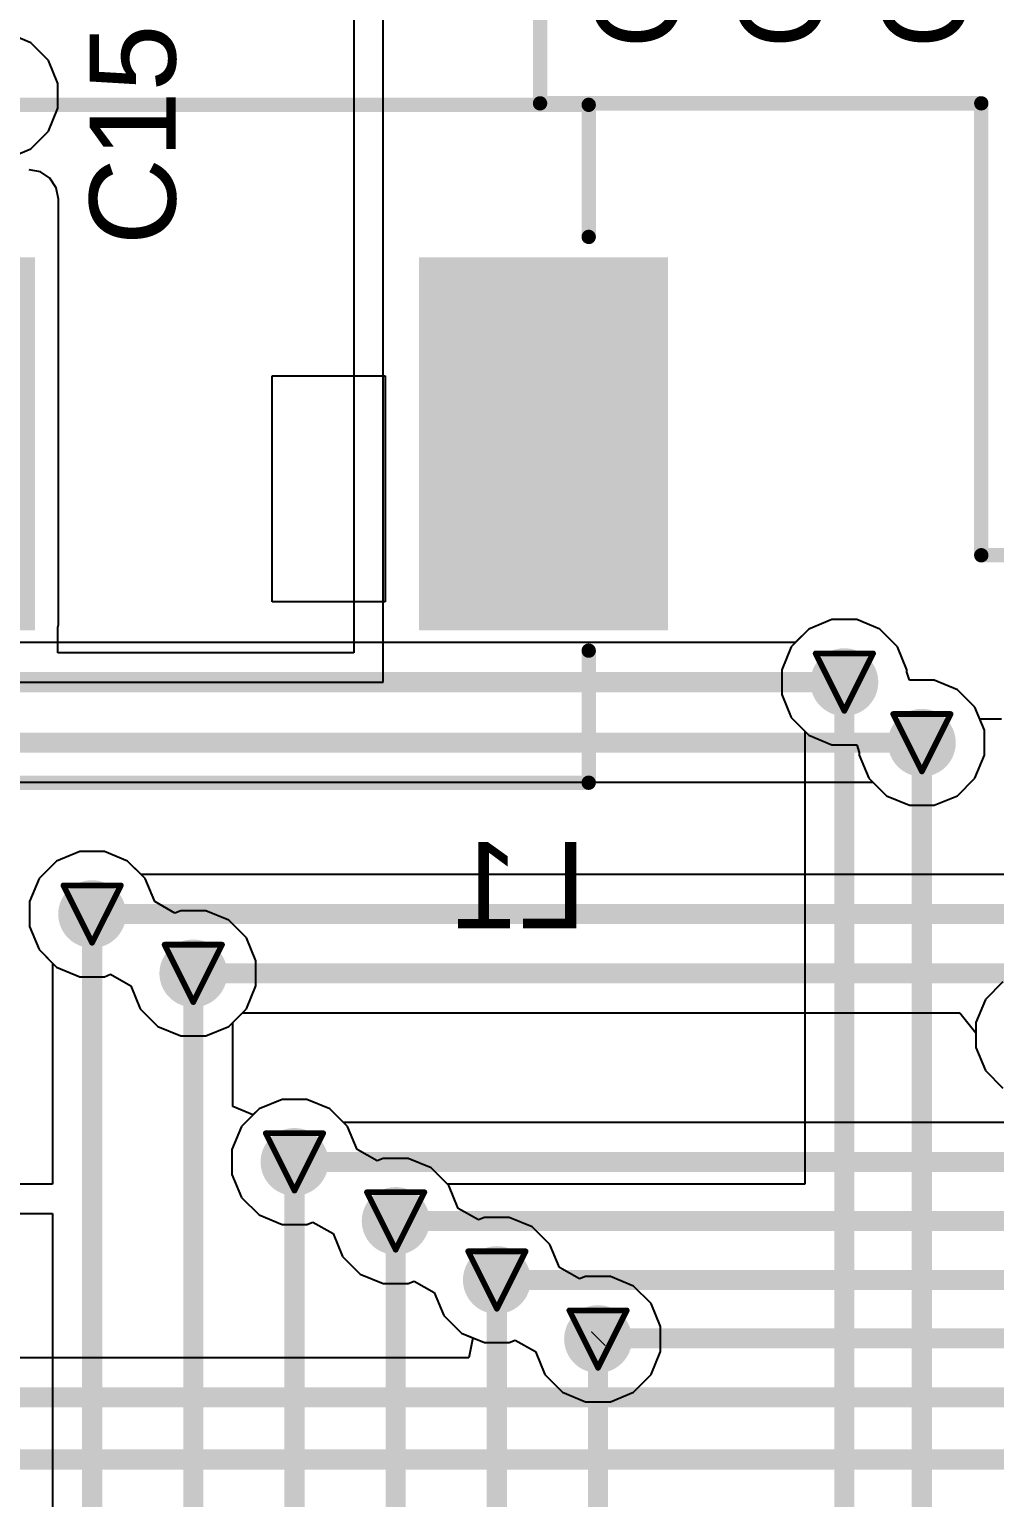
# Model space of a CAD drawing. Header units: inches. Extents: x 0 to 5359, y 0 to 5098.
# Drawn here: x 13.34 to 21.88, y 69.36 to 82.36 of the extents above; entities that cross this region are included whole.
import ezdxf

# ---------------------------------------------------------------- set-up
doc = ezdxf.new("R2010")
doc.units = ezdxf.units.IN
for name, color, linetype in [('Bottom Layer', 5, 'Continuous'), ('Bottom Overlay', 54, 'Continuous'), ('Bottom Paste', 16, 'Continuous'), ('Bottom Solder', 6, 'Continuous'), ('Drill Drawing', 1, 'Continuous'), ('Layer 1', 16, 'Continuous'), ('Layer 2', 76, 'Continuous'), ('Top Layer', 1, 'Continuous'), ('Top Overlay', 2, 'Continuous'), ('Via Holes', 16, 'Continuous')]:
    doc.layers.add(name, color=color, linetype=linetype)
doc.styles.add('Arial', font='', dxfattribs={"height": 0.2})
doc.styles.get('Arial').set_extended_font_data('Arial')

# ---------------------------------------------------------------- blocks, each defined once
blk = doc.blocks.new('ETQP3M6R8KVN_B_223')
at = {"layer": 'Bottom Layer'}
for points in [[(-3.8497891, 1.5999968), (-1.7497933, 1.5999968), (-1.7497933, -1.5999968), (-3.8497891, -1.5999968)], [(1.7497933, 1.5999968), (3.8497891, 1.5999968), (3.8497891, -1.5999968), (1.7497933, -1.5999968)]]:
    blk.add_hatch(color=5, dxfattribs=at).paths.add_polyline_path(points)
at = {"layer": 'Bottom Paste'}
for points in [[(-3.8497891, 1.5999968), (-1.7497933, 1.5999968), (-1.7497933, -1.5999968), (-3.8497891, -1.5999968)], [(1.7497933, 1.5999968), (3.8497891, 1.5999968), (3.8497891, -1.5999968), (1.7497933, -1.5999968)]]:
    blk.add_hatch(color=16, dxfattribs=at).paths.add_polyline_path(points)
at = {"layer": 'Bottom Solder'}
for points in [[(-3.900589099999999, 1.6507968), (-1.6989933, 1.6507968), (-1.6989933, -1.6507968), (-3.900589099999999, -1.6507968)], [(1.6989933, 1.6507968), (3.900589099999999, 1.6507968), (3.900589099999999, -1.6507968), (1.6989933, -1.6507968)]]:
    blk.add_hatch(color=6, dxfattribs=at).paths.add_polyline_path(points)
at = {"layer": 'Bottom Overlay'}
for p, q in [((0.3999966599999999, -1.3999972), (0.3999966599999999, 0.5999987999999999)), ((0.3999966599999999, 0.5999987999999999), (1.3999972, 0.5999987999999999)), ((1.3999972, 0.5999987999999999), (1.3999972, -1.3999972)), ((1.3999972, -1.3999972), (0.3999966599999999, -1.3999972))]:
    blk.add_line(p, q, dxfattribs=at)
for points in [[(-3.1999936, 2.999994, 0.127, 0.127, 0), (3.19999614, 2.999994, 0.127, 0.127, 0)], [(-3.1999936, 1.8311368, 0.127, 0.127, 0), (-3.1999936, 2.999994, 0.127, 0.127, 0)], [(3.1999936, 1.8311368, 0.127, 0.127, 0), (3.19999614, 2.999994, 0.127, 0.127, 0)], [(-3.1999936, -2.999994, 0.127, 0.127, 0), (-3.19999106, -1.83113426, 0.127, 0.127, 0)], [(-3.19999106, -1.89999366, 0.127, 0.127, 0), (-3.19999106, -1.83113426, 0.127, 0.127, 0)], [(3.1999936, -2.999994, 0.127, 0.127, 0), (3.1999936, -1.8311368, 0.127, 0.127, 0)], [(-3.1999936, -2.999994, 0.127, 0.127, 0), (3.1999936, -2.999994, 0.127, 0.127, 0)]]:
    blk.add_lwpolyline(points, format="xyseb", dxfattribs=at)
for points in [[(-3.2317436, 2.999994, 0.0635, 0.0635, 1), (-3.1682436, 2.999994, 0.0635, 0.0635, 1)], [(-3.2317436, 2.999994, 0.0635, 0.0635, 1), (-3.1682436, 2.999994, 0.0635, 0.0635, 1)], [(3.16824614, 2.999994, 0.0635, 0.0635, 1), (3.231746139999999, 2.999994, 0.0635, 0.0635, 1)], [(3.16824614, 2.999994, 0.0635, 0.0635, 1), (3.231746139999999, 2.999994, 0.0635, 0.0635, 1)], [(-3.2317436, 1.8311368, 0.0635, 0.0635, 1), (-3.1682436, 1.8311368, 0.0635, 0.0635, 1)], [(3.1682436, 1.8311368, 0.0635, 0.0635, 1), (3.2317436, 1.8311368, 0.0635, 0.0635, 1)], [(-3.23174106, -1.83113426, 0.0635, 0.0635, 1), (-3.16824106, -1.83113426, 0.0635, 0.0635, 1)], [(-3.23174106, -1.83113426, 0.0635, 0.0635, 1), (-3.16824106, -1.83113426, 0.0635, 0.0635, 1)], [(3.1682436, -1.8311368, 0.0635, 0.0635, 1), (3.2317436, -1.8311368, 0.0635, 0.0635, 1)], [(-3.23174106, -1.89999366, 0.0635, 0.0635, 1), (-3.16824106, -1.89999366, 0.0635, 0.0635, 1)], [(-3.2317436, -2.999994, 0.0635, 0.0635, 1), (-3.1682436, -2.999994, 0.0635, 0.0635, 1)], [(-3.2317436, -2.999994, 0.0635, 0.0635, 1), (-3.1682436, -2.999994, 0.0635, 0.0635, 1)], [(3.1682436, -2.999994, 0.0635, 0.0635, 1), (3.2317436, -2.999994, 0.0635, 0.0635, 1)], [(3.1682436, -2.999994, 0.0635, 0.0635, 1), (3.2317436, -2.999994, 0.0635, 0.0635, 1)]]:
    blk.add_lwpolyline(points, format="xyseb", close=True, dxfattribs=at)

msp = doc.modelspace()

# ---------------------------------------------------------------- hatches: boundary and pattern name
at = {"layer": 'Bottom Layer'}
h = msp.add_hatch(color=5, dxfattribs=at)
edge = h.paths.add_edge_path()
edge.add_arc((20.5486, 76.581), 0.2999994, 0, 360)
h = msp.add_hatch(color=5, dxfattribs=at)
edge = h.paths.add_edge_path()
edge.add_arc((21.2344, 76.044552), 0.2999994, 0, 360)
h = msp.add_hatch(color=5, dxfattribs=at)
edge = h.paths.add_edge_path()
edge.add_arc((13.89320056, 74.52765892000001), 0.2999994, 0, 360)
h = msp.add_hatch(color=5, dxfattribs=at)
edge = h.paths.add_edge_path()
edge.add_arc((14.7884007, 74.00303715999999), 0.2999994, 0, 360)
h = msp.add_hatch(color=5, dxfattribs=at)
edge = h.paths.add_edge_path()
edge.add_arc((15.68360084, 72.33401586), 0.2999994, 0, 360)
h = msp.add_hatch(color=5, dxfattribs=at)
edge = h.paths.add_edge_path()
edge.add_arc((16.57880098, 71.8113245), 0.2999994, 0, 360)
h = msp.add_hatch(color=5, dxfattribs=at)
edge = h.paths.add_edge_path()
edge.add_arc((17.47400112, 71.28863313999999), 0.2999994, 0, 360)
h = msp.add_hatch(color=5, dxfattribs=at)
edge = h.paths.add_edge_path()
edge.add_arc((18.36920126, 70.76594178), 0.2999994, 0, 360)
at = {"layer": 'Layer 1'}
h = msp.add_hatch(color=16, dxfattribs=at)
edge = h.paths.add_edge_path()
edge.add_arc((20.5486, 76.581), 0.2999994, 0, 360)
h = msp.add_hatch(color=16, dxfattribs=at)
edge = h.paths.add_edge_path()
edge.add_arc((21.2344, 76.044552), 0.2999994, 0, 360)
h = msp.add_hatch(color=16, dxfattribs=at)
edge = h.paths.add_edge_path()
edge.add_arc((13.89320056, 74.52765892000001), 0.2999994, 0, 360)
h = msp.add_hatch(color=16, dxfattribs=at)
edge = h.paths.add_edge_path()
edge.add_arc((14.7884007, 74.00303715999999), 0.2999994, 0, 360)
h = msp.add_hatch(color=16, dxfattribs=at)
edge = h.paths.add_edge_path()
edge.add_arc((15.68360084, 72.33401586), 0.2999994, 0, 360)
h = msp.add_hatch(color=16, dxfattribs=at)
edge = h.paths.add_edge_path()
edge.add_arc((16.57880098, 71.8113245), 0.2999994, 0, 360)
h = msp.add_hatch(color=16, dxfattribs=at)
edge = h.paths.add_edge_path()
edge.add_arc((17.47400112, 71.28863313999999), 0.2999994, 0, 360)
h = msp.add_hatch(color=16, dxfattribs=at)
edge = h.paths.add_edge_path()
edge.add_arc((18.36920126, 70.76594178), 0.2999994, 0, 360)
at = {"layer": 'Layer 2'}
h = msp.add_hatch(color=76, dxfattribs=at)
edge = h.paths.add_edge_path()
edge.add_arc((20.5486, 76.581), 0.2999994, 0, 360)
h = msp.add_hatch(color=76, dxfattribs=at)
edge = h.paths.add_edge_path()
edge.add_arc((21.2344, 76.044552), 0.2999994, 0, 360)
h = msp.add_hatch(color=76, dxfattribs=at)
edge = h.paths.add_edge_path()
edge.add_arc((13.89320056, 74.52765892000001), 0.2999994, 0, 360)
h = msp.add_hatch(color=76, dxfattribs=at)
edge = h.paths.add_edge_path()
edge.add_arc((14.7884007, 74.00303715999999), 0.2999994, 0, 360)
h = msp.add_hatch(color=76, dxfattribs=at)
edge = h.paths.add_edge_path()
edge.add_arc((15.68360084, 72.33401586), 0.2999994, 0, 360)
h = msp.add_hatch(color=76, dxfattribs=at)
edge = h.paths.add_edge_path()
edge.add_arc((16.57880098, 71.8113245), 0.2999994, 0, 360)
h = msp.add_hatch(color=76, dxfattribs=at)
edge = h.paths.add_edge_path()
edge.add_arc((17.47400112, 71.28863313999999), 0.2999994, 0, 360)
h = msp.add_hatch(color=76, dxfattribs=at)
edge = h.paths.add_edge_path()
edge.add_arc((18.36920126, 70.76594178), 0.2999994, 0, 360)
at = {"layer": 'Top Layer'}
h = msp.add_hatch(color=1, dxfattribs=at)
edge = h.paths.add_edge_path()
edge.add_arc((20.5486, 76.581), 0.2999994, 0, 360)
h = msp.add_hatch(color=1, dxfattribs=at)
edge = h.paths.add_edge_path()
edge.add_arc((21.2344, 76.044552), 0.2999994, 0, 360)
h = msp.add_hatch(color=1, dxfattribs=at)
edge = h.paths.add_edge_path()
edge.add_arc((13.89320056, 74.52765892000001), 0.2999994, 0, 360)
h = msp.add_hatch(color=1, dxfattribs=at)
edge = h.paths.add_edge_path()
edge.add_arc((14.7884007, 74.00303715999999), 0.2999994, 0, 360)
h = msp.add_hatch(color=1, dxfattribs=at)
edge = h.paths.add_edge_path()
edge.add_arc((15.68360084, 72.33401586), 0.2999994, 0, 360)
h = msp.add_hatch(color=1, dxfattribs=at)
edge = h.paths.add_edge_path()
edge.add_arc((16.57880098, 71.8113245), 0.2999994, 0, 360)
h = msp.add_hatch(color=1, dxfattribs=at)
edge = h.paths.add_edge_path()
edge.add_arc((17.47400112, 71.28863313999999), 0.2999994, 0, 360)
h = msp.add_hatch(color=1, dxfattribs=at)
edge = h.paths.add_edge_path()
edge.add_arc((18.36920126, 70.76594178), 0.2999994, 0, 360)
at = {"layer": 'Via Holes'}
h = msp.add_hatch(color=7, dxfattribs=at)
edge = h.paths.add_edge_path()
edge.add_arc((20.5486, 76.581), 0.1499997, 0, 360)
h = msp.add_hatch(color=7, dxfattribs=at)
edge = h.paths.add_edge_path()
edge.add_arc((21.2344, 76.044552), 0.1499997, 0, 360)
h = msp.add_hatch(color=7, dxfattribs=at)
edge = h.paths.add_edge_path()
edge.add_arc((13.89320056, 74.52765892000001), 0.1499997, 0, 360)
h = msp.add_hatch(color=7, dxfattribs=at)
edge = h.paths.add_edge_path()
edge.add_arc((14.7884007, 74.00303715999999), 0.1499997, 0, 360)
h = msp.add_hatch(color=7, dxfattribs=at)
edge = h.paths.add_edge_path()
edge.add_arc((15.68360084, 72.33401586), 0.1499997, 0, 360)
h = msp.add_hatch(color=7, dxfattribs=at)
edge = h.paths.add_edge_path()
edge.add_arc((16.57880098, 71.8113245), 0.1499997, 0, 360)
h = msp.add_hatch(color=7, dxfattribs=at)
edge = h.paths.add_edge_path()
edge.add_arc((17.47400112, 71.28863313999999), 0.1499997, 0, 360)
h = msp.add_hatch(color=7, dxfattribs=at)
edge = h.paths.add_edge_path()
edge.add_arc((18.36920126, 70.76594178), 0.1499997, 0, 360)

# ---------------------------------------------------------------- linework, layer by layer
at = {"layer": 'Bottom Layer'}
for p, q in [((16.20962722, 96.34266736), (16.20962722, 76.83997586)), ((16.46860308, 76.581), (16.46860308, 96.34266736)), ((13.43580498, 81.0965231), (13.33669926, 81.11623603999999)), ((13.5198231, 81.04038401999999), (13.43580498, 81.0965231)), ((13.57596218, 80.9563659), (13.5198231, 81.04038401999999)), ((13.59567512, 80.85726018), (13.57596218, 80.9563659)), ((13.59567512, 77.09066623999999), (13.59567512, 80.85726018)), ((13.59069926, 77.06564978), (13.59567512, 77.09066623999999)), ((20.4384021, 77.1349994), (20.23478554, 77.0506587)), ((20.6587979, 77.1349994), (20.4384021, 77.1349994)), ((20.86241446, 77.0506587), (20.6587979, 77.1349994)), ((13.59069926, 76.83997586), (13.59069926, 77.06564978)), ((20.23478554, 77.0506587), (20.0789413, 76.89481446)), ((21.0182587, 76.89481446), (20.86241446, 77.0506587)), ((16.20962722, 76.83997586), (13.59069926, 76.83997586)), ((20.0789413, 76.89481446), (19.9946006, 76.69119789999999)), ((21.1025994, 76.69119789999999), (21.0182587, 76.89481446)), ((19.9946006, 76.69119789999999), (19.9946006, 76.47080209999999)), ((21.1025994, 76.66777148), (21.1025994, 76.69119789999999)), ((11.05878408, 76.581), (16.46860308, 76.581)), ((21.12420464, 76.59855139999999), (21.1025994, 76.66777148)), ((21.3445979, 76.59855139999999), (21.12420464, 76.59855139999999)), ((21.54821446, 76.51421069999999), (21.3445979, 76.59855139999999)), ((19.9946006, 76.47080209999999), (20.0789413, 76.26718554)), ((21.7040587, 76.35836646), (21.54821446, 76.51421069999999)), ((21.74732252, 76.25391658), (21.7040587, 76.35836646)), ((20.0789413, 76.26718554), (20.1989817, 76.14714513999999)), ((21.93977324, 76.25391658), (21.74732252, 76.25391658)), ((20.1989817, 76.14714513999999), (20.1989817, 72.136)), ((13.5793861, 74.99731762), (13.42354186, 74.84147338)), ((13.78300266, 75.08165831999999), (13.5793861, 74.99731762)), ((14.00339846, 75.08165831999999), (13.78300266, 75.08165831999999)), ((14.20701502, 74.99731762), (14.00339846, 75.08165831999999)), ((14.36285926, 74.84147338), (14.20701502, 74.99731762)), ((13.42354186, 74.84147338), (13.33920116, 74.63785682)), ((14.44719996, 74.63785936), (14.36285926, 74.84147338)), ((13.33920116, 74.63785682), (13.33920116, 74.41746101999999)), ((14.6250025, 74.53499952), (14.44719996, 74.63785936)), ((14.6782028, 74.55703656), (14.6250025, 74.53499952)), ((14.8985986, 74.55703656), (14.6782028, 74.55703656)), ((15.10221516, 74.47269586), (14.8985986, 74.55703656)), ((15.2580594, 74.31685162), (15.10221516, 74.47269586)), ((13.33920116, 74.41746101999999), (13.42354186, 74.21384446)), ((13.42354186, 74.21384446), (13.54358226, 74.09380406)), ((15.3424001, 74.11323506), (15.2580594, 74.31685162)), ((13.54358226, 74.09380406), (13.54358226, 72.13599746)), ((15.3424001, 73.89283925999999), (15.3424001, 74.11323506)), ((15.2580594, 73.6892227), (15.3424001, 73.89283925999999)), ((15.138019, 73.5691823), (15.2580594, 73.6892227)), ((15.138019, 72.82335702), (15.138019, 73.5691823)), ((15.315819, 72.74970717999999), (15.138019, 72.82335702)), ((15.36978638, 72.80367455999999), (15.315819, 72.74970717999999)), ((15.57340294, 72.88801525999999), (15.36978638, 72.80367455999999)), ((15.79379874, 72.88801525999999), (15.57340294, 72.88801525999999)), ((15.9974153, 72.80367455999999), (15.79379874, 72.88801525999999)), ((16.15325954, 72.64783032), (15.9974153, 72.80367455999999)), ((16.23760024, 72.4442163), (16.15325954, 72.64783032)), ((16.41540278, 72.34328685999999), (16.23760024, 72.4442163)), ((16.46860308, 72.3653239), (16.41540278, 72.34328685999999)), ((16.68899888, 72.3653239), (16.46860308, 72.3653239)), ((16.89261544, 72.2809832), (16.68899888, 72.3653239)), ((17.03760118, 72.13599746), (16.89261544, 72.2809832)), ((13.54358226, 72.13599746), (8.60338132, 72.13599492)), ((20.1989817, 72.136), (17.03760118, 72.13599746)), ((8.60338132, 71.87701906), (13.54358226, 71.8770216)), ((13.54358226, 71.8770216), (13.54358226, 68.07962508))]:
    msp.add_line(p, q, dxfattribs=at)
for points in [[(20.5486, 59.26611717999999, 0.1778, 0.1778, 0), (20.5486, 76.581, 0.1778, 0.1778, 0)], [(21.2344, 60.31804801999999, 0.1778, 0.1778, 0), (21.2344, 76.044552, 0.1778, 0.1778, 0)], [(13.89320056, 62.24976374, 0.1778, 0.1778, 0), (13.89320056, 74.52766145999999, 0.1778, 0.1778, 0)], [(14.7884007, 62.24976374, 0.1778, 0.1778, 0), (14.7884007, 74.00303715999999, 0.1778, 0.1778, 0)], [(15.68360084, 62.24976374, 0.1778, 0.1778, 0), (15.68360084, 72.33401586, 0.1778, 0.1778, 0)], [(16.57880098, 62.24976374, 0.1778, 0.1778, 0), (16.57880098, 71.8113245, 0.1778, 0.1778, 0)], [(17.47400112, 62.24976374, 0.1778, 0.1778, 0), (17.47400112, 71.11999999999999, 0.1778, 0.1778, 0)], [(18.36920126, 62.24976374, 0.1778, 0.1778, 0), (18.36920126, 70.76594178, 0.1778, 0.1778, 0)]]:
    msp.add_lwpolyline(points, format="xyseb", dxfattribs=at)
for points in [[(20.50415, 76.581, 0.08889999999999999, 0.08889999999999999, 1), (20.59305, 76.581, 0.08889999999999999, 0.08889999999999999, 1)], [(21.18995, 76.044552, 0.08889999999999999, 0.08889999999999999, 1), (21.27885, 76.044552, 0.08889999999999999, 0.08889999999999999, 1)], [(13.84875056, 74.52766145999999, 0.08889999999999999, 0.08889999999999999, 1), (13.93765056, 74.52766145999999, 0.08889999999999999, 0.08889999999999999, 1)], [(14.7439507, 74.00303715999999, 0.08889999999999999, 0.08889999999999999, 1), (14.8328507, 74.00303715999999, 0.08889999999999999, 0.08889999999999999, 1)], [(15.63915084, 72.33401586, 0.08889999999999999, 0.08889999999999999, 1), (15.72805084, 72.33401586, 0.08889999999999999, 0.08889999999999999, 1)], [(16.53435098, 71.8113245, 0.08889999999999999, 0.08889999999999999, 1), (16.62325098, 71.8113245, 0.08889999999999999, 0.08889999999999999, 1)], [(17.42955112, 71.11999999999999, 0.08889999999999999, 0.08889999999999999, 1), (17.51845112, 71.11999999999999, 0.08889999999999999, 0.08889999999999999, 1)], [(18.32475126, 70.76594178, 0.08889999999999999, 0.08889999999999999, 1), (18.41365126, 70.76594178, 0.08889999999999999, 0.08889999999999999, 1)]]:
    msp.add_lwpolyline(points, format="xyseb", close=True, dxfattribs=at)
at = {"layer": 'Drill Drawing'}
for points in [[(20.2946, 76.835, 0.0508, 0.0508, 0), (20.8026, 76.835, 0.0508, 0.0508, 0)], [(20.2946, 76.835, 0.0508, 0.0508, 0), (20.5486, 76.327, 0.0508, 0.0508, 0)], [(20.5486, 76.327, 0.0508, 0.0508, 0), (20.8026, 76.835, 0.0508, 0.0508, 0)], [(20.9804, 76.298552, 0.0508, 0.0508, 0), (21.4884, 76.298552, 0.0508, 0.0508, 0)], [(20.9804, 76.298552, 0.0508, 0.0508, 0), (21.2344, 75.79055199999999, 0.0508, 0.0508, 0)], [(21.2344, 75.79055199999999, 0.0508, 0.0508, 0), (21.4884, 76.298552, 0.0508, 0.0508, 0)], [(13.63920056, 74.78165892, 0.0508, 0.0508, 0), (14.14720056, 74.78165892, 0.0508, 0.0508, 0)], [(13.63920056, 74.78165892, 0.0508, 0.0508, 0), (13.89320056, 74.27365891999999, 0.0508, 0.0508, 0)], [(13.89320056, 74.27365891999999, 0.0508, 0.0508, 0), (14.14720056, 74.78165892, 0.0508, 0.0508, 0)], [(14.5344007, 74.25703716, 0.0508, 0.0508, 0), (15.0424007, 74.25703716, 0.0508, 0.0508, 0)], [(14.5344007, 74.25703716, 0.0508, 0.0508, 0), (14.7884007, 73.74903715999999, 0.0508, 0.0508, 0)], [(14.7884007, 73.74903715999999, 0.0508, 0.0508, 0), (15.0424007, 74.25703716, 0.0508, 0.0508, 0)], [(15.42960084, 72.58801586, 0.0508, 0.0508, 0), (15.93760084, 72.58801586, 0.0508, 0.0508, 0)], [(15.42960084, 72.58801586, 0.0508, 0.0508, 0), (15.68360084, 72.08001586, 0.0508, 0.0508, 0)], [(15.68360084, 72.08001586, 0.0508, 0.0508, 0), (15.93760084, 72.58801586, 0.0508, 0.0508, 0)], [(16.32480098, 72.06532449999999, 0.0508, 0.0508, 0), (16.83280098, 72.06532449999999, 0.0508, 0.0508, 0)], [(16.32480098, 72.06532449999999, 0.0508, 0.0508, 0), (16.57880098, 71.5573245, 0.0508, 0.0508, 0)], [(16.57880098, 71.5573245, 0.0508, 0.0508, 0), (16.83280098, 72.06532449999999, 0.0508, 0.0508, 0)], [(17.22000112, 71.54263314, 0.0508, 0.0508, 0), (17.72800112, 71.54263314, 0.0508, 0.0508, 0)], [(17.22000112, 71.54263314, 0.0508, 0.0508, 0), (17.47400112, 71.03463314, 0.0508, 0.0508, 0)], [(17.47400112, 71.03463314, 0.0508, 0.0508, 0), (17.72800112, 71.54263314, 0.0508, 0.0508, 0)], [(18.11520126, 71.01994178, 0.0508, 0.0508, 0), (18.62320126, 71.01994178, 0.0508, 0.0508, 0)], [(18.11520126, 71.01994178, 0.0508, 0.0508, 0), (18.36920126, 70.51194178, 0.0508, 0.0508, 0)], [(18.36920126, 70.51194178, 0.0508, 0.0508, 0), (18.62320126, 71.01994178, 0.0508, 0.0508, 0)]]:
    msp.add_lwpolyline(points, format="xyseb", dxfattribs=at)
for points in [[(20.2819, 76.835, 0.0254, 0.0254, 1), (20.3073, 76.835, 0.0254, 0.0254, 1)], [(20.2819, 76.835, 0.0254, 0.0254, 1), (20.3073, 76.835, 0.0254, 0.0254, 1)], [(20.7899, 76.835, 0.0254, 0.0254, 1), (20.8153, 76.835, 0.0254, 0.0254, 1)], [(20.7899, 76.835, 0.0254, 0.0254, 1), (20.8153, 76.835, 0.0254, 0.0254, 1)], [(20.5359, 76.327, 0.0254, 0.0254, 1), (20.5613, 76.327, 0.0254, 0.0254, 1)], [(20.5359, 76.327, 0.0254, 0.0254, 1), (20.5613, 76.327, 0.0254, 0.0254, 1)], [(20.9677, 76.298552, 0.0254, 0.0254, 1), (20.9931, 76.298552, 0.0254, 0.0254, 1)], [(20.9677, 76.298552, 0.0254, 0.0254, 1), (20.9931, 76.298552, 0.0254, 0.0254, 1)], [(21.4757, 76.298552, 0.0254, 0.0254, 1), (21.5011, 76.298552, 0.0254, 0.0254, 1)], [(21.4757, 76.298552, 0.0254, 0.0254, 1), (21.5011, 76.298552, 0.0254, 0.0254, 1)], [(21.2217, 75.79055199999999, 0.0254, 0.0254, 1), (21.2471, 75.79055199999999, 0.0254, 0.0254, 1)], [(21.2217, 75.79055199999999, 0.0254, 0.0254, 1), (21.2471, 75.79055199999999, 0.0254, 0.0254, 1)], [(13.62650056, 74.78165892, 0.0254, 0.0254, 1), (13.65190056, 74.78165892, 0.0254, 0.0254, 1)], [(13.62650056, 74.78165892, 0.0254, 0.0254, 1), (13.65190056, 74.78165892, 0.0254, 0.0254, 1)], [(14.13450056, 74.78165892, 0.0254, 0.0254, 1), (14.15990056, 74.78165892, 0.0254, 0.0254, 1)], [(14.13450056, 74.78165892, 0.0254, 0.0254, 1), (14.15990056, 74.78165892, 0.0254, 0.0254, 1)], [(13.88050056, 74.27365891999999, 0.0254, 0.0254, 1), (13.90590056, 74.27365891999999, 0.0254, 0.0254, 1)], [(13.88050056, 74.27365891999999, 0.0254, 0.0254, 1), (13.90590056, 74.27365891999999, 0.0254, 0.0254, 1)], [(14.5217007, 74.25703716, 0.0254, 0.0254, 1), (14.5471007, 74.25703716, 0.0254, 0.0254, 1)], [(14.5217007, 74.25703716, 0.0254, 0.0254, 1), (14.5471007, 74.25703716, 0.0254, 0.0254, 1)], [(15.0297007, 74.25703716, 0.0254, 0.0254, 1), (15.0551007, 74.25703716, 0.0254, 0.0254, 1)], [(15.0297007, 74.25703716, 0.0254, 0.0254, 1), (15.0551007, 74.25703716, 0.0254, 0.0254, 1)], [(14.7757007, 73.74903715999999, 0.0254, 0.0254, 1), (14.8011007, 73.74903715999999, 0.0254, 0.0254, 1)], [(14.7757007, 73.74903715999999, 0.0254, 0.0254, 1), (14.8011007, 73.74903715999999, 0.0254, 0.0254, 1)], [(15.41690084, 72.58801586, 0.0254, 0.0254, 1), (15.44230084, 72.58801586, 0.0254, 0.0254, 1)], [(15.41690084, 72.58801586, 0.0254, 0.0254, 1), (15.44230084, 72.58801586, 0.0254, 0.0254, 1)], [(15.92490084, 72.58801586, 0.0254, 0.0254, 1), (15.95030084, 72.58801586, 0.0254, 0.0254, 1)], [(15.92490084, 72.58801586, 0.0254, 0.0254, 1), (15.95030084, 72.58801586, 0.0254, 0.0254, 1)], [(15.67090084, 72.08001586, 0.0254, 0.0254, 1), (15.69630084, 72.08001586, 0.0254, 0.0254, 1)], [(15.67090084, 72.08001586, 0.0254, 0.0254, 1), (15.69630084, 72.08001586, 0.0254, 0.0254, 1)], [(16.31210098, 72.06532449999999, 0.0254, 0.0254, 1), (16.33750098, 72.06532449999999, 0.0254, 0.0254, 1)], [(16.31210098, 72.06532449999999, 0.0254, 0.0254, 1), (16.33750098, 72.06532449999999, 0.0254, 0.0254, 1)], [(16.82010098, 72.06532449999999, 0.0254, 0.0254, 1), (16.84550098, 72.06532449999999, 0.0254, 0.0254, 1)], [(16.82010098, 72.06532449999999, 0.0254, 0.0254, 1), (16.84550098, 72.06532449999999, 0.0254, 0.0254, 1)], [(16.56610098, 71.5573245, 0.0254, 0.0254, 1), (16.59150098, 71.5573245, 0.0254, 0.0254, 1)], [(16.56610098, 71.5573245, 0.0254, 0.0254, 1), (16.59150098, 71.5573245, 0.0254, 0.0254, 1)], [(17.20730112, 71.54263314, 0.0254, 0.0254, 1), (17.23270112, 71.54263314, 0.0254, 0.0254, 1)], [(17.20730112, 71.54263314, 0.0254, 0.0254, 1), (17.23270112, 71.54263314, 0.0254, 0.0254, 1)], [(17.71530112, 71.54263314, 0.0254, 0.0254, 1), (17.74070112, 71.54263314, 0.0254, 0.0254, 1)], [(17.71530112, 71.54263314, 0.0254, 0.0254, 1), (17.74070112, 71.54263314, 0.0254, 0.0254, 1)], [(17.46130112, 71.03463314, 0.0254, 0.0254, 1), (17.48670112, 71.03463314, 0.0254, 0.0254, 1)], [(17.46130112, 71.03463314, 0.0254, 0.0254, 1), (17.48670112, 71.03463314, 0.0254, 0.0254, 1)], [(18.10250126, 71.01994178, 0.0254, 0.0254, 1), (18.12790126, 71.01994178, 0.0254, 0.0254, 1)], [(18.10250126, 71.01994178, 0.0254, 0.0254, 1), (18.12790126, 71.01994178, 0.0254, 0.0254, 1)], [(18.61050126, 71.01994178, 0.0254, 0.0254, 1), (18.63590126, 71.01994178, 0.0254, 0.0254, 1)], [(18.61050126, 71.01994178, 0.0254, 0.0254, 1), (18.63590126, 71.01994178, 0.0254, 0.0254, 1)], [(18.35650126, 70.51194178, 0.0254, 0.0254, 1), (18.38190126, 70.51194178, 0.0254, 0.0254, 1)], [(18.35650126, 70.51194178, 0.0254, 0.0254, 1), (18.38190126, 70.51194178, 0.0254, 0.0254, 1)]]:
    msp.add_lwpolyline(points, format="xyseb", close=True, dxfattribs=at)
at = {"layer": 'Layer 1'}
for p, q in [((20.4384021, 77.1349994), (20.23478554, 77.0506587)), ((20.6587979, 77.1349994), (20.4384021, 77.1349994)), ((20.86241446, 77.0506587), (20.6587979, 77.1349994)), ((20.23478554, 77.0506587), (20.0789413, 76.89481446)), ((21.0182587, 76.89481446), (20.86241446, 77.0506587)), ((20.0789413, 76.89481446), (19.9946006, 76.69119789999999)), ((21.1025994, 76.69119789999999), (21.0182587, 76.89481446)), ((19.9946006, 76.69119789999999), (19.9946006, 76.47080209999999)), ((21.1025994, 76.66777148), (21.1025994, 76.69119789999999)), ((21.12420464, 76.59855139999999), (21.1025994, 76.66777148)), ((21.3445979, 76.59855139999999), (21.12420464, 76.59855139999999)), ((21.54821446, 76.51421069999999), (21.3445979, 76.59855139999999)), ((19.9946006, 76.47080209999999), (20.0789413, 76.26718554)), ((21.7040587, 76.35836646), (21.54821446, 76.51421069999999)), ((21.7883994, 76.1547499), (21.7040587, 76.35836646)), ((20.0789413, 76.26718554), (20.23478554, 76.1113413)), ((20.23478554, 76.1113413), (20.4384021, 76.0270006)), ((21.7883994, 75.9343541), (21.7883994, 76.1547499)), ((20.4384021, 76.0270006), (20.65879536, 76.0270006)), ((20.65879536, 76.0270006), (20.6804006, 75.95778052)), ((20.6804006, 75.95778052), (20.6804006, 75.9343541)), ((20.6804006, 75.9343541), (20.7647413, 75.73073753999999)), ((21.7040587, 75.73073753999999), (21.7883994, 75.9343541)), ((20.7647413, 75.73073753999999), (20.92058554, 75.5748933)), ((21.54821446, 75.5748933), (21.7040587, 75.73073753999999)), ((20.92058554, 75.5748933), (21.1242021, 75.49055259999999)), ((21.3445979, 75.49055259999999), (21.54821446, 75.5748933)), ((21.1242021, 75.49055259999999), (21.3445979, 75.49055259999999)), ((13.5793861, 74.99731762), (13.42354186, 74.84147338)), ((13.78300266, 75.08165831999999), (13.5793861, 74.99731762)), ((14.00339846, 75.08165831999999), (13.78300266, 75.08165831999999)), ((14.20701502, 74.99731762), (14.00339846, 75.08165831999999)), ((14.36285926, 74.84147338), (14.20701502, 74.99731762)), ((13.42354186, 74.84147338), (13.33920116, 74.63785682)), ((14.44719996, 74.63785936), (14.36285926, 74.84147338)), ((13.33920116, 74.63785682), (13.33920116, 74.41746101999999)), ((14.6250025, 74.53499952), (14.44719996, 74.63785936)), ((14.6782028, 74.55703656), (14.6250025, 74.53499952)), ((14.8985986, 74.55703656), (14.6782028, 74.55703656)), ((15.10221516, 74.47269586), (14.8985986, 74.55703656)), ((15.2580594, 74.31685162), (15.10221516, 74.47269586)), ((13.33920116, 74.41746101999999), (13.42354186, 74.21384446)), ((13.42354186, 74.21384446), (13.5793861, 74.05800022)), ((15.3424001, 74.11323506), (15.2580594, 74.31685162)), ((15.3424001, 73.89283925999999), (15.3424001, 74.11323506)), ((13.5793861, 74.05800022), (13.78300266, 73.97365952)), ((13.78300266, 73.97365952), (14.00339846, 73.97365952)), ((14.00339846, 73.97365952), (14.05659876, 73.99569656)), ((14.05659876, 73.99569656), (14.2344013, 73.89283671999999)), ((14.2344013, 73.89283671999999), (14.318742, 73.6892227)), ((15.2580594, 73.6892227), (15.3424001, 73.89283925999999)), ((21.9518865, 73.92690065999999), (21.79604226, 73.77105642)), ((14.318742, 73.6892227), (14.47458624, 73.53337846)), ((15.10221516, 73.53337846), (15.2580594, 73.6892227)), ((21.79604226, 73.77105642), (21.71170156, 73.56743986)), ((21.71170156, 73.56743986), (21.71170156, 73.34704406)), ((14.47458624, 73.53337846), (14.6782028, 73.44903776)), ((14.6782028, 73.44903776), (14.8985986, 73.44903776)), ((14.8985986, 73.44903776), (15.10221516, 73.53337846)), ((21.71170156, 73.34704406), (21.79604226, 73.14342749999999)), ((21.79604226, 73.14342749999999), (21.9518865, 72.98758326)), ((15.36978638, 72.80367455999999), (15.21394214, 72.64783032)), ((15.57340294, 72.88801525999999), (15.36978638, 72.80367455999999)), ((15.79379874, 72.88801525999999), (15.57340294, 72.88801525999999)), ((15.9974153, 72.80367455999999), (15.79379874, 72.88801525999999)), ((16.15325954, 72.64783032), (15.9974153, 72.80367455999999)), ((15.21394214, 72.64783032), (15.12960144, 72.44421376)), ((16.23760024, 72.4442163), (16.15325954, 72.64783032)), ((15.12960144, 72.44421376), (15.12960144, 72.22381796)), ((16.41540278, 72.34328685999999), (16.23760024, 72.4442163)), ((16.46860308, 72.3653239), (16.41540278, 72.34328685999999)), ((16.68899888, 72.3653239), (16.46860308, 72.3653239)), ((16.89261544, 72.2809832), (16.68899888, 72.3653239)), ((17.04845968, 72.12513896), (16.89261544, 72.2809832)), ((15.12960144, 72.22381796), (15.21394214, 72.02020139999999)), ((15.21394214, 72.02020139999999), (15.36978638, 71.86435716)), ((17.13280038, 71.92152494), (17.04845968, 72.12513896)), ((17.31060292, 71.8205955), (17.13280038, 71.92152494)), ((15.36978638, 71.86435716), (15.57340294, 71.78001646)), ((15.57340294, 71.78001646), (15.79379874, 71.78001646)), ((15.79379874, 71.78001646), (15.84699904, 71.8020535)), ((15.84699904, 71.8020535), (16.02480158, 71.70112406)), ((17.36380322, 71.84263254), (17.31060292, 71.8205955)), ((17.58419902, 71.84263254), (17.36380322, 71.84263254)), ((17.78781558, 71.75829184), (17.58419902, 71.84263254)), ((17.94365982, 71.60244759999999), (17.78781558, 71.75829184)), ((16.02480158, 71.70112406), (16.10914228, 71.49751004)), ((16.10914228, 71.49751004), (16.26498652, 71.3416658)), ((18.02800052, 71.39883358), (17.94365982, 71.60244759999999)), ((18.20580306, 71.29790414), (18.02800052, 71.39883358)), ((16.26498652, 71.3416658), (16.46860308, 71.2573251)), ((16.46860308, 71.2573251), (16.68899888, 71.2573251)), ((16.68899888, 71.2573251), (16.74219918, 71.27936213999999)), ((16.74219918, 71.27936213999999), (16.92000172, 71.17843269999999)), ((18.25900336, 71.31994118), (18.20580306, 71.29790414)), ((18.47939916, 71.31994118), (18.25900336, 71.31994118)), ((18.68301572, 71.23560048), (18.47939916, 71.31994118)), ((18.83885996, 71.07975624), (18.68301572, 71.23560048)), ((16.92000172, 71.17843269999999), (17.00434242, 70.97481868)), ((17.00434242, 70.97481868), (17.16018666, 70.81897443999999)), ((18.92320066, 70.87613968), (18.83885996, 71.07975624)), ((18.92320066, 70.65574387999999), (18.92320066, 70.87613968)), ((17.16018666, 70.81897443999999), (17.36380322, 70.73463373999999)), ((17.36380322, 70.73463373999999), (17.58419902, 70.73463373999999)), ((17.58419902, 70.73463373999999), (17.63739932, 70.75667078000001)), ((17.63739932, 70.75667078000001), (17.81520186, 70.65574133999999)), ((17.81520186, 70.65574133999999), (17.89954256, 70.45212732)), ((18.83885996, 70.45212732), (18.92320066, 70.65574387999999)), ((17.89954256, 70.45212732), (18.0553868, 70.29628308)), ((18.68301572, 70.29628308), (18.83885996, 70.45212732)), ((18.0553868, 70.29628308), (18.25900336, 70.21194238)), ((18.25900336, 70.21194238), (18.47939916, 70.21194238)), ((18.47939916, 70.21194238), (18.68301572, 70.29628308))]:
    msp.add_line(p, q, dxfattribs=at)
at = {"layer": 'Layer 2'}
for p, q in [((13.35032382, 82.23989393999999), (13.14670726, 82.32423464)), ((13.50616806, 82.0840497), (13.35032382, 82.23989393999999)), ((13.59050876, 81.88043314), (13.50616806, 82.0840497)), ((13.59050876, 81.66003734), (13.59050876, 81.88043314)), ((13.50616806, 81.45642077999999), (13.59050876, 81.66003734)), ((13.35032382, 81.30057654), (13.50616806, 81.45642077999999)), ((13.14670726, 81.21623584), (13.35032382, 81.30057654)), ((20.4384021, 77.1349994), (20.23478554, 77.0506587)), ((20.6587979, 77.1349994), (20.4384021, 77.1349994)), ((20.86241446, 77.0506587), (20.6587979, 77.1349994)), ((20.23478554, 77.0506587), (20.0789413, 76.89481446)), ((21.0182587, 76.89481446), (20.86241446, 77.0506587)), ((20.0789413, 76.89481446), (19.9946006, 76.69119789999999)), ((21.1025994, 76.69119789999999), (21.0182587, 76.89481446)), ((19.9946006, 76.69119789999999), (19.9946006, 76.47080209999999)), ((21.1025994, 76.66777148), (21.1025994, 76.69119789999999)), ((21.12420464, 76.59855139999999), (21.1025994, 76.66777148)), ((21.3445979, 76.59855139999999), (21.12420464, 76.59855139999999)), ((21.54821446, 76.51421069999999), (21.3445979, 76.59855139999999)), ((19.9946006, 76.47080209999999), (20.0789413, 76.26718554)), ((21.7040587, 76.35836646), (21.54821446, 76.51421069999999)), ((21.7883994, 76.1547499), (21.7040587, 76.35836646)), ((20.0789413, 76.26718554), (20.23478554, 76.1113413)), ((20.23478554, 76.1113413), (20.4384021, 76.0270006)), ((21.7883994, 75.9343541), (21.7883994, 76.1547499)), ((20.4384021, 76.0270006), (20.65879536, 76.0270006)), ((20.65879536, 76.0270006), (20.6804006, 75.95778052)), ((20.6804006, 75.95778052), (20.6804006, 75.9343541)), ((20.6804006, 75.9343541), (20.7647413, 75.73073753999999)), ((21.7040587, 75.73073753999999), (21.7883994, 75.9343541)), ((20.7647413, 75.73073753999999), (20.92058554, 75.5748933)), ((21.54821446, 75.5748933), (21.7040587, 75.73073753999999)), ((20.92058554, 75.5748933), (21.1242021, 75.49055259999999)), ((21.3445979, 75.49055259999999), (21.54821446, 75.5748933)), ((21.1242021, 75.49055259999999), (21.3445979, 75.49055259999999)), ((13.5793861, 74.99731762), (13.42354186, 74.84147338)), ((13.78300266, 75.08165831999999), (13.5793861, 74.99731762)), ((14.00339846, 75.08165831999999), (13.78300266, 75.08165831999999)), ((14.20701502, 74.99731762), (14.00339846, 75.08165831999999)), ((14.36285926, 74.84147338), (14.20701502, 74.99731762)), ((13.42354186, 74.84147338), (13.33920116, 74.63785682)), ((14.44719996, 74.63785936), (14.36285926, 74.84147338)), ((13.33920116, 74.63785682), (13.33920116, 74.41746101999999)), ((14.6250025, 74.53499952), (14.44719996, 74.63785936)), ((14.6782028, 74.55703656), (14.6250025, 74.53499952)), ((14.8985986, 74.55703656), (14.6782028, 74.55703656)), ((15.10221516, 74.47269586), (14.8985986, 74.55703656)), ((15.2580594, 74.31685162), (15.10221516, 74.47269586)), ((13.33920116, 74.41746101999999), (13.42354186, 74.21384446)), ((13.42354186, 74.21384446), (13.5793861, 74.05800022)), ((15.3424001, 74.11323506), (15.2580594, 74.31685162)), ((15.3424001, 73.89283925999999), (15.3424001, 74.11323506)), ((13.5793861, 74.05800022), (13.78300266, 73.97365952)), ((13.78300266, 73.97365952), (14.00339846, 73.97365952)), ((14.00339846, 73.97365952), (14.05659876, 73.99569656)), ((14.05659876, 73.99569656), (14.2344013, 73.89283671999999)), ((14.2344013, 73.89283671999999), (14.318742, 73.6892227)), ((15.2580594, 73.6892227), (15.3424001, 73.89283925999999)), ((21.9518865, 73.92690065999999), (21.79604226, 73.77105642)), ((14.318742, 73.6892227), (14.47458624, 73.53337846)), ((15.10221516, 73.53337846), (15.2580594, 73.6892227)), ((21.79604226, 73.77105642), (21.71170156, 73.56743986)), ((21.71170156, 73.56743986), (21.71170156, 73.34704406)), ((14.47458624, 73.53337846), (14.6782028, 73.44903776)), ((14.6782028, 73.44903776), (14.8985986, 73.44903776)), ((14.8985986, 73.44903776), (15.10221516, 73.53337846)), ((21.71170156, 73.34704406), (21.79604226, 73.14342749999999)), ((21.79604226, 73.14342749999999), (21.9518865, 72.98758326)), ((15.36978638, 72.80367455999999), (15.21394214, 72.64783032)), ((15.57340294, 72.88801525999999), (15.36978638, 72.80367455999999)), ((15.79379874, 72.88801525999999), (15.57340294, 72.88801525999999)), ((15.9974153, 72.80367455999999), (15.79379874, 72.88801525999999)), ((16.15325954, 72.64783032), (15.9974153, 72.80367455999999)), ((15.21394214, 72.64783032), (15.12960144, 72.44421376)), ((16.23760024, 72.4442163), (16.15325954, 72.64783032)), ((15.12960144, 72.44421376), (15.12960144, 72.22381796)), ((16.41540278, 72.34328685999999), (16.23760024, 72.4442163)), ((16.46860308, 72.3653239), (16.41540278, 72.34328685999999)), ((16.68899888, 72.3653239), (16.46860308, 72.3653239)), ((16.89261544, 72.2809832), (16.68899888, 72.3653239)), ((17.04845968, 72.12513896), (16.89261544, 72.2809832)), ((15.12960144, 72.22381796), (15.21394214, 72.02020139999999)), ((15.21394214, 72.02020139999999), (15.36978638, 71.86435716)), ((17.13280038, 71.92152494), (17.04845968, 72.12513896)), ((17.31060292, 71.8205955), (17.13280038, 71.92152494)), ((15.36978638, 71.86435716), (15.57340294, 71.78001646)), ((15.57340294, 71.78001646), (15.79379874, 71.78001646)), ((15.79379874, 71.78001646), (15.84699904, 71.8020535)), ((15.84699904, 71.8020535), (16.02480158, 71.70112406)), ((17.36380322, 71.84263254), (17.31060292, 71.8205955)), ((17.58419902, 71.84263254), (17.36380322, 71.84263254)), ((17.78781558, 71.75829184), (17.58419902, 71.84263254)), ((17.94365982, 71.60244759999999), (17.78781558, 71.75829184)), ((16.02480158, 71.70112406), (16.10914228, 71.49751004)), ((16.10914228, 71.49751004), (16.26498652, 71.3416658)), ((18.02800052, 71.39883358), (17.94365982, 71.60244759999999)), ((18.20580306, 71.29790414), (18.02800052, 71.39883358)), ((16.26498652, 71.3416658), (16.46860308, 71.2573251)), ((16.46860308, 71.2573251), (16.68899888, 71.2573251)), ((16.68899888, 71.2573251), (16.74219918, 71.27936213999999)), ((16.74219918, 71.27936213999999), (16.92000172, 71.17843269999999)), ((18.25900336, 71.31994118), (18.20580306, 71.29790414)), ((18.47939916, 71.31994118), (18.25900336, 71.31994118)), ((18.68301572, 71.23560048), (18.47939916, 71.31994118)), ((18.83885996, 71.07975624), (18.68301572, 71.23560048)), ((16.92000172, 71.17843269999999), (17.00434242, 70.97481868)), ((17.00434242, 70.97481868), (17.16018666, 70.81897443999999)), ((18.92320066, 70.87613968), (18.83885996, 71.07975624)), ((18.92320066, 70.65574387999999), (18.92320066, 70.87613968)), ((17.16018666, 70.81897443999999), (17.36380322, 70.73463373999999)), ((17.36380322, 70.73463373999999), (17.58419902, 70.73463373999999)), ((17.58419902, 70.73463373999999), (17.63739932, 70.75667078000001)), ((17.63739932, 70.75667078000001), (17.81520186, 70.65574133999999)), ((17.81520186, 70.65574133999999), (17.89954256, 70.45212732)), ((18.83885996, 70.45212732), (18.92320066, 70.65574387999999)), ((17.89954256, 70.45212732), (18.0553868, 70.29628308)), ((18.68301572, 70.29628308), (18.83885996, 70.45212732)), ((18.0553868, 70.29628308), (18.25900336, 70.21194238)), ((18.25900336, 70.21194238), (18.47939916, 70.21194238)), ((18.47939916, 70.21194238), (18.68301572, 70.29628308))]:
    msp.add_line(p, q, dxfattribs=at)
at = {"layer": 'Top Layer'}
for p, q in [((20.4384021, 77.1349994), (20.23478554, 77.0506587)), ((20.6587979, 77.1349994), (20.4384021, 77.1349994)), ((20.86241446, 77.0506587), (20.6587979, 77.1349994)), ((20.23478554, 77.0506587), (20.11474514, 76.93061829999999)), ((21.0182587, 76.89481446), (20.86241446, 77.0506587)), ((20.11474514, 76.93061829999999), (7.854764579999999, 76.93061829999999)), ((21.1025994, 76.69119789999999), (21.0182587, 76.89481446)), ((21.1025994, 76.66777148), (21.1025994, 76.69119789999999)), ((21.12420464, 76.59855139999999), (21.1025994, 76.66777148)), ((21.3445979, 76.59855139999999), (21.12420464, 76.59855139999999)), ((21.54821446, 76.51421069999999), (21.3445979, 76.59855139999999)), ((21.7040587, 76.35836646), (21.54821446, 76.51421069999999)), ((21.7883994, 76.1547499), (21.7040587, 76.35836646)), ((21.7883994, 75.9343541), (21.7883994, 76.1547499)), ((21.7040587, 75.73073753999999), (21.7883994, 75.9343541)), ((7.854767119999999, 75.69493369999999), (20.80054514, 75.69493369999999)), ((20.80054514, 75.69493369999999), (20.92058554, 75.5748933)), ((21.54821446, 75.5748933), (21.7040587, 75.73073753999999)), ((20.92058554, 75.5748933), (21.1242021, 75.49055259999999)), ((21.3445979, 75.49055259999999), (21.54821446, 75.5748933)), ((21.1242021, 75.49055259999999), (21.3445979, 75.49055259999999)), ((13.5793861, 74.99731762), (13.42354186, 74.84147338)), ((13.78300266, 75.08165831999999), (13.5793861, 74.99731762)), ((14.00339846, 75.08165831999999), (13.78300266, 75.08165831999999)), ((14.20701502, 74.99731762), (14.00339846, 75.08165831999999)), ((14.32705288, 74.87727976), (14.20701502, 74.99731762)), ((46.46568558, 74.87727976), (14.32705288, 74.87727976)), ((13.42354186, 74.84147338), (13.33920116, 74.63785682)), ((13.33920116, 74.63785682), (13.33920116, 74.41746101999999)), ((13.33920116, 74.41746101999999), (13.42354186, 74.21384446)), ((13.42354186, 74.21384446), (13.5793861, 74.05800022)), ((13.5793861, 74.05800022), (13.78300266, 73.97365952)), ((13.78300266, 73.97365952), (14.00339846, 73.97365952)), ((14.00339846, 73.97365952), (14.05659876, 73.99569656)), ((14.05659876, 73.99569656), (14.2344013, 73.89283671999999)), ((14.2344013, 73.89283671999999), (14.318742, 73.6892227)), ((14.318742, 73.6892227), (14.47458624, 73.53337846)), ((15.10221516, 73.53337846), (15.22225302, 73.65341631999999)), ((15.22225302, 73.65341631999999), (21.56951236, 73.65341631999999)), ((21.56951236, 73.65341631999999), (21.71170156, 73.47561631999999)), ((14.47458624, 73.53337846), (14.6782028, 73.44903776)), ((14.6782028, 73.44903776), (14.8985986, 73.44903776)), ((14.8985986, 73.44903776), (15.10221516, 73.53337846)), ((21.71170156, 73.47561631999999), (21.71170156, 73.34704406)), ((21.71170156, 73.34704406), (21.79604226, 73.14342749999999)), ((21.79604226, 73.14342749999999), (21.9518865, 72.98758326)), ((15.36978638, 72.80367455999999), (15.21394214, 72.64783032)), ((15.57340294, 72.88801525999999), (15.36978638, 72.80367455999999)), ((15.79379874, 72.88801525999999), (15.57340294, 72.88801525999999)), ((15.9974153, 72.80367455999999), (15.79379874, 72.88801525999999)), ((16.1174557, 72.68363416), (15.9974153, 72.80367455999999)), ((22.2067247, 72.68363416), (16.1174557, 72.68363416)), ((15.21394214, 72.64783032), (15.12960144, 72.44421376)), ((15.12960144, 72.44421376), (15.12960144, 72.22381796)), ((15.12960144, 72.22381796), (15.21394214, 72.02020139999999)), ((15.21394214, 72.02020139999999), (15.36978638, 71.86435716)), ((15.36978638, 71.86435716), (15.57340294, 71.78001646)), ((15.57340294, 71.78001646), (15.79379874, 71.78001646)), ((15.79379874, 71.78001646), (15.84699904, 71.8020535)), ((15.84699904, 71.8020535), (16.02480158, 71.70112406)), ((16.02480158, 71.70112406), (16.10914228, 71.49751004)), ((16.10914228, 71.49751004), (16.26498652, 71.3416658)), ((16.26498652, 71.3416658), (16.46860308, 71.2573251)), ((16.46860308, 71.2573251), (16.68899888, 71.2573251)), ((16.68899888, 71.2573251), (16.74219918, 71.27936213999999)), ((16.74219918, 71.27936213999999), (16.92000172, 71.17843269999999)), ((16.92000172, 71.17843269999999), (17.00434242, 70.97481868)), ((17.00434242, 70.97481868), (17.16018666, 70.81897443999999)), ((17.16018666, 70.81897443999999), (17.26040744, 70.77746068)), ((17.26040744, 70.77746068), (17.22504048, 70.59966068)), ((17.22504048, 70.59966068), (9.8510598, 70.59966068))]:
    msp.add_line(p, q, dxfattribs=at)
for points in [[(6.93721244, 76.581, 0.1778, 0.1778, 0), (20.5486, 76.581, 0.1778, 0.1778, 0)], [(6.900768519999999, 76.044552, 0.1778, 0.1778, 0), (21.2344, 76.044552, 0.1778, 0.1778, 0)], [(13.89320056, 74.52765892000001, 0.1778, 0.1778, 0), (13.8932031, 74.52766145999999, 0.1778, 0.1778, 0)], [(13.8932031, 74.52766145999999, 0.1778, 0.1778, 0), (46.46568558, 74.52766145999999, 0.1778, 0.1778, 0)], [(14.7884007, 74.00303462, 0.1778, 0.1778, 0), (46.42455282, 74.00303715999999, 0.1778, 0.1778, 0)], [(15.68360084, 72.33401586, 0.1778, 0.1778, 0), (45.83054841999999, 72.3340184, 0.1778, 0.1778, 0)], [(16.57880098, 71.8113245, 0.1778, 0.1778, 0), (45.2217282, 71.81132704, 0.1778, 0.1778, 0)], [(17.47400112, 71.28863313999999, 0.1778, 0.1778, 0), (45.1793864, 71.28863313999999, 0.1778, 0.1778, 0)], [(18.36920126, 70.76594178, 0.1778, 0.1778, 0), (18.37598814, 70.77272866, 0.1778, 0.1778, 0)], [(18.37598814, 70.77272866, 0.1778, 0.1778, 0), (45.0823711, 70.77272866, 0.1778, 0.1778, 0)], [(9.41720494, 70.25004238, 0.1778, 0.1778, 0), (45.08646558, 70.25004238, 0.1778, 0.1778, 0)], [(10.31240508, 69.70004347999999, 0.1778, 0.1778, 0), (23.59157842, 69.70004347999999, 0.1778, 0.1778, 0)]]:
    msp.add_lwpolyline(points, format="xyseb", dxfattribs=at)
for points in [[(20.50415, 76.581, 0.08889999999999999, 0.08889999999999999, 1), (20.59305, 76.581, 0.08889999999999999, 0.08889999999999999, 1)], [(21.18995, 76.044552, 0.08889999999999999, 0.08889999999999999, 1), (21.27885, 76.044552, 0.08889999999999999, 0.08889999999999999, 1)], [(13.84875056, 74.52765892000001, 0.08889999999999999, 0.08889999999999999, 1), (13.93765056, 74.52765892000001, 0.08889999999999999, 0.08889999999999999, 1)], [(13.8487531, 74.52766145999999, 0.08889999999999999, 0.08889999999999999, 1), (13.9376531, 74.52766145999999, 0.08889999999999999, 0.08889999999999999, 1)], [(13.8487531, 74.52766145999999, 0.08889999999999999, 0.08889999999999999, 1), (13.9376531, 74.52766145999999, 0.08889999999999999, 0.08889999999999999, 1)], [(14.7439507, 74.00303462, 0.08889999999999999, 0.08889999999999999, 1), (14.8328507, 74.00303462, 0.08889999999999999, 0.08889999999999999, 1)], [(15.63915084, 72.33401586, 0.08889999999999999, 0.08889999999999999, 1), (15.72805084, 72.33401586, 0.08889999999999999, 0.08889999999999999, 1)], [(16.53435098, 71.8113245, 0.08889999999999999, 0.08889999999999999, 1), (16.62325098, 71.8113245, 0.08889999999999999, 0.08889999999999999, 1)], [(17.42955112, 71.28863313999999, 0.08889999999999999, 0.08889999999999999, 1), (17.51845112, 71.28863313999999, 0.08889999999999999, 0.08889999999999999, 1)], [(18.32475126, 70.76594178, 0.08889999999999999, 0.08889999999999999, 1), (18.41365126, 70.76594178, 0.08889999999999999, 0.08889999999999999, 1)], [(18.33153814, 70.77272866, 0.08889999999999999, 0.08889999999999999, 1), (18.42043814, 70.77272866, 0.08889999999999999, 0.08889999999999999, 1)], [(18.33153814, 70.77272866, 0.08889999999999999, 0.08889999999999999, 1), (18.42043814, 70.77272866, 0.08889999999999999, 0.08889999999999999, 1)]]:
    msp.add_lwpolyline(points, format="xyseb", close=True, dxfattribs=at)
at = {"layer": 'Top Overlay'}
for points in [[(17.85617968, 81.70407331999999, 0.127, 0.127, 0), (17.85617968, 84.71382346, 0.127, 0.127, 0)], [(17.85617968, 81.70407331999999, 0.127, 0.127, 0), (21.76006824, 81.70407331999999, 0.127, 0.127, 0)], [(21.76006824, 77.70399241999999, 0.127, 0.127, 0), (21.76006824, 81.70407331999999, 0.127, 0.127, 0)], [(21.76006824, 77.70399241999999, 0.127, 0.127, 0), (27.54576152, 77.70399241999999, 0.127, 0.127, 0)]]:
    msp.add_lwpolyline(points, format="xyseb", dxfattribs=at)
for points in [[(17.82442968, 81.70407331999999, 0.0635, 0.0635, 1), (17.88792968, 81.70407331999999, 0.0635, 0.0635, 1)], [(17.82442968, 81.70407331999999, 0.0635, 0.0635, 1), (17.88792968, 81.70407331999999, 0.0635, 0.0635, 1)], [(21.72831824, 81.70407331999999, 0.0635, 0.0635, 1), (21.79181824, 81.70407331999999, 0.0635, 0.0635, 1)], [(21.72831824, 81.70407331999999, 0.0635, 0.0635, 1), (21.79181824, 81.70407331999999, 0.0635, 0.0635, 1)], [(21.72831824, 77.70399241999999, 0.0635, 0.0635, 1), (21.79181824, 77.70399241999999, 0.0635, 0.0635, 1)], [(21.72831824, 77.70399241999999, 0.0635, 0.0635, 1), (21.79181824, 77.70399241999999, 0.0635, 0.0635, 1)]]:
    msp.add_lwpolyline(points, format="xyseb", close=True, dxfattribs=at)

# ---------------------------------------------------------------- block references
msp.add_blockref('ETQP3M6R8KVN_B_223', (15.08649256, 78.69066304))

# ---------------------------------------------------------------- texts
at = {"layer": 'Bottom Overlay', "style": 'Arial', "text_generation_flag": 2}
msp.add_text('L1', height=0.7619999999999999, dxfattribs=at).set_placement((18.26321468, 74.40257154))
at = {"layer": 'Top Overlay', "style": 'Arial'}
for s, p in [('C59', (19.09154678, 82.18895423999999)), ('C58', (20.36154678, 82.18895423999999)), ('C57', (21.63154678, 82.18895423999999)), ('C157', (14.63197988, 80.44879261999999))]:
    msp.add_text(s, height=0.7619999999999999, rotation=90, dxfattribs=at).set_placement(p)

doc.saveas('drawing.dxf')
